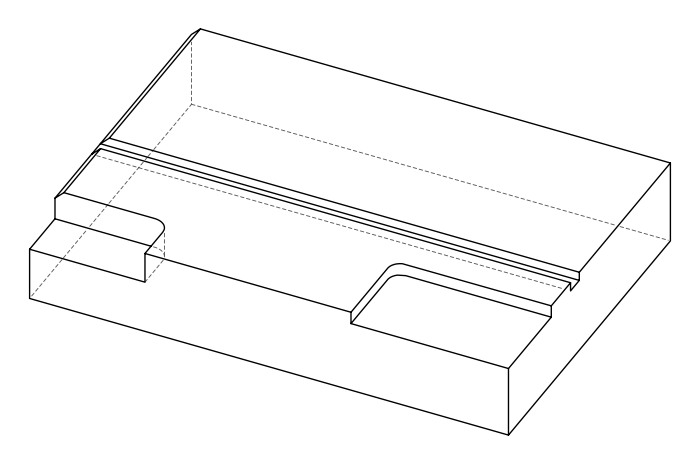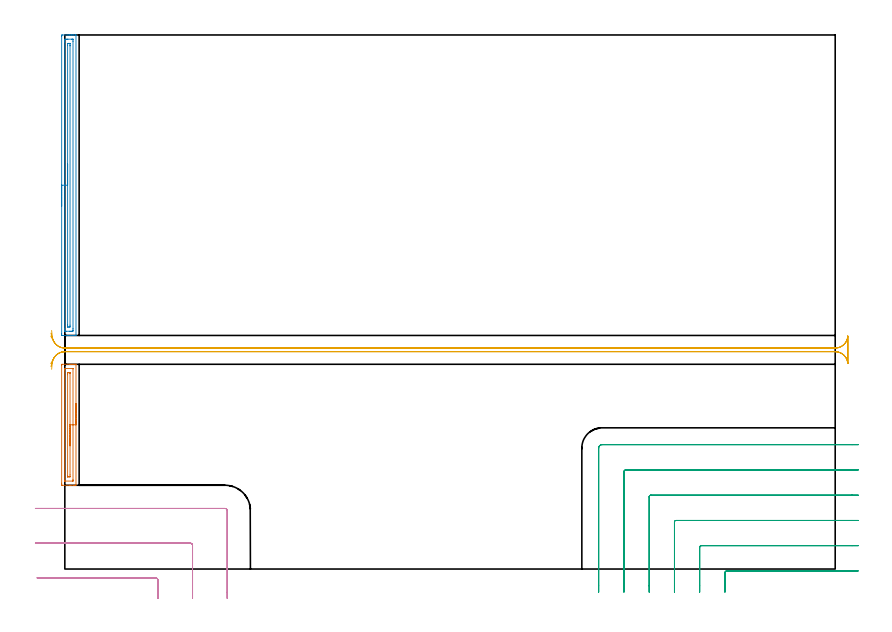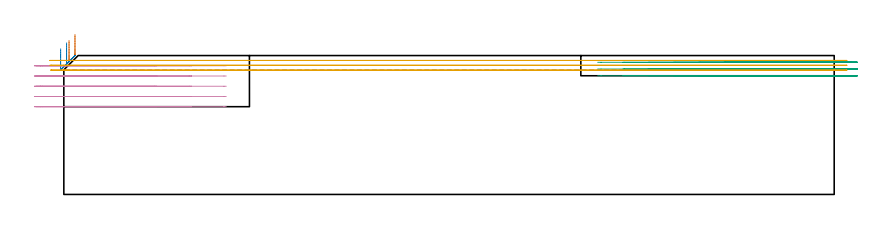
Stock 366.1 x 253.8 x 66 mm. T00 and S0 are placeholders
(PLAN: 5 operations, 3 tool changes, 18.5 min)
(1 AREA_MILL | FG_CHAMFER_SURFACE | UGT0205_001 | 1.56 min | 1527 mm3)
(2 AREA_MILL_1 | FG_CHAMFER_SURFACE_1 | UGT0205_001 | 3.61 min | 3398 mm3)
(3 MILL_CORNER_NOTCH_RECTANGULAR | CORNER_NOTCH_RECTANGULAR | UGT0201_008 | Follow Part, ap 4, ae 75% | 5.24 min | 77373 mm3)
(4 MILL_CORNER_NOTCH_RECTANGULAR_1 | CORNER_NOTCH_RECTANGULAR_1 | UGT0201_105 | Follow Part, ap 5.5, ae 75% | 3.37 min | 84457 mm3)
(5 MILL_RECTANGULAR_SLOT | SLOT_RECTANGULAR | NXT0201_011 | Follow Part, ap 3, ae 75% | 4.75 min | 34405 mm3)
(TOOL UGT0205_001 | Chamfer Mill 20 x 3 x 45 deg. | D20 FL50 Z2)
(TOOL UGT0201_008 | End Mill 16 mm | D16 FL32 Z4)
(TOOL UGT0201_105 | End Mill 22 mm | D22 FL25 Z2)
(TOOL NXT0201_011 | ENDMILL 12mm [2P460-1200-NA 1630] | D12 FL38 Z6)
(OP 1 AREA_MILL)
G17 G21 G94 G90
T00 M6
G54
G17 G0 G90 X5.3 Y78.55 S1061 M3
G43 Z76. H0
G94 G1 Y78.512 Z75.128 F250.
Y78.398 Z74.263
Y78.209 Z73.412
Y77.947 Z72.58
Y77.613 Z71.774
Y77.21 Z71.
Y76.741 Z70.264
Y76.21 Z69.572
Y75.621 Z68.929
Y74.978 Z68.339
Y74.286 Z67.808
Y73.55 Z67.34
Y72.776 Z66.937
Y71.97 Z66.603
Y71.138 Z66.341
Y70.286 Z66.152
Y69.422 Z66.038
Y68.55 Z66.
Y39.969
X5.298 Y39.81 Z65.988
X5.172 Y39.802 Z65.864
X5.041 Y39.8 Z65.741
X4.745 Z65.444
X4.084 Z64.779
X2.88 Z63.577
X2.337 Z63.031
X-1.066 Z59.631
X-1.158 Y39.801 Z59.539
X-1.493 Y39.81 Z59.204
X-1.498 Y40.068 Z59.201
X-1.5 Y40.415 Z59.2
Y40.765
Y96.685
X-1.498 Y97.032 Z59.201
X-1.493 Y97.29 Z59.204
X-1.158 Y97.3 Z59.539
X2.337 Z63.031
X2.88 Z63.577
X3.211 Z63.906
X3.754 Z64.45
X4.084 Z64.779
X4.745 Z65.444
X5.041 Z65.741
X5.172 Y97.298 Z65.864
X5.297 Y97.29 Z65.988
X5.3 Y97.131 Z66.
Y68.55
X3.886 Z64.586
X3.885 Y42.405 Z64.585
X3.884 Y42.202 Z64.584
X3.88 Y41.857 Z64.58
X3.879 Y41.822 Z64.579
X3.838 Y41.81 Z64.538
X3.734 Y41.805 Z64.434
X3.602 Y41.801 Z64.302
X0.109 Y41.8 Z60.809
X-0.038 Y41.803 Z60.662
X-0.068 Y41.806 Z60.632
X-0.077 Y41.81 Z60.623
X-0.08 Y41.818 Z60.62
X-0.083 Y41.852 Z60.617
X-0.085 Y41.998 Z60.615
Y94.695
X-0.084 Y94.898 Z60.616
X-0.08 Y95.243 Z60.62
X-0.079 Y95.278 Z60.621
X-0.038 Y95.29 Z60.662
X0.066 Y95.295 Z60.766
X0.198 Y95.299 Z60.898
X3.692 Y95.3 Z64.392
X3.838 Y95.297 Z64.538
X3.868 Y95.294 Z64.568
X3.877 Y95.29 Z64.577
X3.88 Y95.282 Z64.58
X3.883 Y95.248 Z64.583
X3.885 Y95.102 Z64.585
X3.886 Y68.55 Z64.586
X2.472 Z63.172
X2.471 Y44.744 Z63.171
X2.469 Y43.988 Z63.169
X2.467 Y43.855 Z63.167
X2.465 Y43.814 Z63.165
X2.428 Y43.81 Z63.128
X2.337 Y43.806 Z63.037
X1.647 Y43.801 Z62.347
X1.463 Y43.802 Z62.163
X1.402 Y43.805 Z62.102
X1.354 Y43.81 Z62.054
X1.335 Y43.818 Z62.035
X1.334 Y43.851 Z62.034
X1.33 Y43.988 Z62.03
X1.329 Y44.125 Z62.029
Y92.356
X1.331 Y93.112 Z62.031
X1.333 Y93.245 Z62.033
X1.335 Y93.286 Z62.035
X1.372 Y93.29 Z62.072
X1.463 Y93.294 Z62.163
X2.153 Y93.299 Z62.853
X2.337 Y93.298 Z63.037
X2.398 Y93.295 Z63.098
X2.446 Y93.29 Z63.146
X2.465 Y93.281 Z63.165
X2.466 Y93.249 Z63.166
X2.47 Y93.112 Z63.17
X2.471 Y92.975 Z63.171
X2.472 Y68.55 Z63.172
Y67.678 Z63.21
Y66.813 Z63.323
Y65.962 Z63.512
Y65.13 Z63.775
Y64.324 Z64.108
Y63.55 Z64.511
Y62.814 Z64.98
Y62.122 Z65.511
Y61.479 Z66.1
Y60.89 Z66.744
Y60.358 Z67.436
Y59.89 Z68.172
Y59.487 Z68.945
Y59.153 Z69.751
Y58.891 Z70.583
Y58.702 Z71.435
Y58.588 Z72.3
Y58.55 Z73.172
G0 Z76.
M5
M2
(OP 2 AREA_MILL_1)
G17 G21 G94 G90
T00 M6
G54
G17 G0 G90 X-1.5 Y172.4 S1061 M3
G43 Z76. H0
Z69.2
G94 G1 Y172.438 Z68.328 F250.
Y172.552 Z67.464
Y172.741 Z66.612
Y173.003 Z65.78
Y173.337 Z64.974
Y173.74 Z64.2
Y174.208 Z63.464
Y174.74 Z62.772
Y175.329 Z62.129
Y175.972 Z61.54
Y176.664 Z61.009
Y177.4 Z60.54
Y178.174 Z60.137
Y178.98 Z59.803
Y179.812 Z59.541
Y180.664 Z59.352
Y181.528 Z59.238
Y182.4 Z59.2
Y253.218
X-1.497 Y253.564 Z59.201
X-1.492 Y253.79 Z59.204
X-1.158 Y253.8 Z59.538
X1.463 Z62.157
X2.069 Z62.766
X2.337 Z63.034
X2.942 Z63.639
X3.211 Z63.906
X3.747 Z64.446
X4.084 Z64.783
X5.09 Z65.789
X5.196 Y253.798 Z65.889
X5.297 Y253.79 Z65.989
X5.3 Y253.663 Z66.
Y111.137
X5.297 Y111.01 Z65.989
X5.196 Y111.002 Z65.889
X5.09 Y111. Z65.789
X4.421 Z65.12
X3.747 Z64.446
X3.211 Z63.906
X2.942 Z63.639
X2.337 Z63.034
X2.069 Z62.766
X1.463 Z62.157
X-1.065 Z59.631
X-1.158 Y111.001 Z59.538
X-1.492 Y111.01 Z59.204
X-1.497 Y111.236 Z59.201
X-1.5 Y111.582 Z59.2
Y111.931
Y182.4
X-0.086 Z60.614
Y250.545
X-0.085 Y251.233 Z60.615
X-0.083 Y251.436 Z60.617
X-0.079 Y251.771 Z60.621
X0.242 Y251.791 Z60.942
X0.59 Y251.796 Z61.29
X1.107 Y251.8 Z61.807
X1.463 Z62.163
X3.211 Z63.911
X3.728 Y251.799 Z64.428
X3.843 Y251.796 Z64.543
X3.864 Y251.793 Z64.564
X3.879 Y251.788 Z64.579
X3.88 Y251.765 Z64.58
X3.884 Y251.64 Z64.584
X3.885 Y251.436 Z64.585
X3.886 Y250.748 Z64.586
Y114.255
X3.885 Y113.567 Z64.585
X3.883 Y113.364 Z64.583
X3.879 Y113.029 Z64.579
X3.558 Y113.009 Z64.258
X3.211 Y113.004 Z63.911
X2.693 Y113. Z63.393
X2.337 Z63.037
X0.59 Z61.29
X0.072 Y113.001 Z60.772
X-0.043 Y113.004 Z60.657
X-0.064 Y113.007 Z60.636
X-0.079 Y113.012 Z60.621
X-0.08 Y113.035 Z60.62
X-0.084 Y113.16 Z60.616
X-0.085 Y113.364 Z60.615
X-0.086 Y114.052 Z60.614
Y182.4
X1.328 Z62.028
X1.329 Y248.901 Z62.029
X1.334 Y249.655 Z62.034
X1.336 Y249.785 Z62.036
X1.463 Y249.79 Z62.163
X2.198 Y249.797 Z62.898
X2.337 Y249.791 Z63.037
X2.465 Y249.782 Z63.165
X2.468 Y249.655 Z63.168
X2.47 Y249.519 Z63.17
X2.471 Y248.764 Z63.171
X2.472 Y248.627 Z63.172
X2.471 Y115.899 Z63.171
X2.466 Y115.145 Z63.166
X2.464 Y115.015 Z63.164
X2.337 Y115.01 Z63.037
X1.602 Y115.003 Z62.302
X1.463 Y115.009 Z62.163
X1.335 Y115.018 Z62.035
X1.332 Y115.145 Z62.032
X1.33 Y115.281 Z62.03
X1.329 Y116.036 Z62.029
X1.328 Y116.174 Z62.028
Y182.4
Y183.272 Z62.067
Y184.136 Z62.18
Y184.988 Z62.369
Y185.82 Z62.632
Y186.626 Z62.965
Y187.4 Z63.368
Y188.136 Z63.837
Y188.828 Z64.368
Y189.471 Z64.957
Y190.06 Z65.601
Y190.592 Z66.293
Y191.06 Z67.028
Y191.463 Z67.802
Y191.797 Z68.608
Y192.059 Z69.44
Y192.248 Z70.292
Y192.362 Z71.157
Y192.4 Z72.028
G0 Z76.
M5
M2
(OP 3 MILL_CORNER_NOTCH_RECTANGULAR)
G17 G21 G94 G90
T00 M6
G54
G17 G0 G90 X377.049 Y-0.9 S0 M3
G43 Z76. H0
Z62.801
G94 G1 X374.049 F250.
X314.495 F500.
G3 X313.7 Y-1.695 R0.8
G1 Y-8.
Y-11. F250.
G0 Z76.
X377.1 Y11.1
Z62.801
G1 X374.1
X302.495 F500.
G3 X301.7 Y10.305 R0.8
G1 Y-8.
Y-11. F250.
G0 Z76.
X377.1 Y23.1
Z62.801
G1 X374.1
X290.495 F500.
G3 X289.7 Y22.305 R0.8
G1 Y-8.
Y-11. F250.
G0 Z76.
X377.1 Y35.1
Z62.801
G1 X374.1
X278.496 F500.
G3 X277.7 Y34.304 R0.8
G1 Y-8.
Y-11. F250.
G0 Z76.
X377.1 Y47.1
Z62.801
G1 X374.1
X266.496 F500.
G3 X265.7 Y46.304 R0.8
G1 Y-8.
Y-11. F250.
G0 Z76.
X377.1 Y59.1
Z62.801
G1 X374.1
X255.3 F500.
G3 X253.7 Y57.5 R1.6
G1 Y-8.
Y-11. F250.
G0 Z76.
X377.049 Y-0.9
Z59.6
G1 X374.049
X314.495 F500.
G3 X313.7 Y-1.695 R0.8
G1 Y-8.
Y-11. F250.
G0 Z76.
X377.1 Y11.1
Z59.6
G1 X374.1
X302.495 F500.
G3 X301.7 Y10.305 R0.8
G1 Y-8.
Y-11. F250.
G0 Z76.
X377.1 Y23.1
Z59.6
G1 X374.1
X290.495 F500.
G3 X289.7 Y22.305 R0.8
G1 Y-8.
Y-11. F250.
G0 Z76.
X377.1 Y35.1
Z59.6
G1 X374.1
X278.496 F500.
G3 X277.7 Y34.304 R0.8
G1 Y-8.
Y-11. F250.
G0 Z76.
X377.1 Y47.1
Z59.6
G1 X374.1
X266.496 F500.
G3 X265.7 Y46.304 R0.8
G1 Y-8.
Y-11. F250.
G0 Z76.
X377.1 Y59.1
Z59.6
G1 X374.1
X255.3 F500.
G3 X253.7 Y57.5 R1.6
G1 Y-8.
Y-11. F250.
G0 Z76.
X377.049 Y-0.9
Z56.4
G1 X374.049
X314.495 F500.
G3 X313.7 Y-1.695 R0.8
G1 Y-8.
Y-11. F250.
G0 Z76.
X377.1 Y11.1
Z56.4
G1 X374.1
X302.495 F500.
G3 X301.7 Y10.305 R0.8
G1 Y-8.
Y-11. F250.
G0 Z76.
X377.1 Y23.1
Z56.4
G1 X374.1
X290.495 F500.
G3 X289.7 Y22.305 R0.8
G1 Y-8.
Y-11. F250.
G0 Z76.
X377.1 Y35.1
Z56.4
G1 X374.1
X278.496 F500.
G3 X277.7 Y34.304 R0.8
G1 Y-8.
Y-11. F250.
G0 Z76.
X377.1 Y47.1
Z56.4
G1 X374.1
X266.496 F500.
G3 X265.7 Y46.304 R0.8
G1 Y-8.
Y-11. F250.
G0 Z76.
X377.1 Y59.1
Z56.4
G1 X374.1
X255.3 F500.
G3 X253.7 Y57.5 R1.6
G1 Y-8.
Y-11. F250.
G0 Z76.
M5
M2
(OP 4 MILL_CORNER_NOTCH_RECTANGULAR_1)
G17 G21 G94 G90
T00 M6
G54
G17 G0 G90 X44.2 Y-14. S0 M3
G43 Z76. H0
Z61.141
G94 G1 Y-11. F250.
Y-5.295 F500.
G3 X43.105 Y-4.2 R1.1
G1 X-10.167
X-13.167 F250.
G0 Z76.
X60.7 Y-14.
Z61.141
G1 Y-11.
Y11.205 F500.
G3 X59.605 Y12.3 R1.1
G1 X-11.
X-14. F250.
G0 Z76.
X77.2 Y-14.
Z61.141
G1 Y-11.
Y27.705 F500.
G3 X76.105 Y28.8 R1.1
G1 X-11.
X-14. F250.
G0 Z76.
X44.2 Y-14.
Z56.281
G1 Y-11.
Y-5.295 F500.
G3 X43.105 Y-4.2 R1.1
G1 X-10.167
X-13.167 F250.
G0 Z76.
X60.7 Y-14.
Z56.281
G1 Y-11.
Y11.205 F500.
G3 X59.605 Y12.3 R1.1
G1 X-11.
X-14. F250.
G0 Z76.
X77.2 Y-14.
Z56.281
G1 Y-11.
Y27.705 F500.
G3 X76.105 Y28.8 R1.1
G1 X-11.
X-14. F250.
G0 Z76.
X44.2 Y-14.
Z51.42
G1 Y-11.
Y-5.295 F500.
G3 X43.105 Y-4.2 R1.1
G1 X-10.167
X-13.167 F250.
G0 Z76.
X60.7 Y-14.
Z51.42
G1 Y-11.
Y11.205 F500.
G3 X59.605 Y12.3 R1.1
G1 X-11.
X-14. F250.
G0 Z76.
X77.2 Y-14.
Z51.42
G1 Y-11.
Y27.705 F500.
G3 X76.105 Y28.8 R1.1
G1 X-11.
X-14. F250.
G0 Z76.
X44.2 Y-14.
Z46.56
G1 Y-11.
Y-5.295 F500.
G3 X43.105 Y-4.2 R1.1
G1 X-10.167
X-13.167 F250.
G0 Z76.
X60.7 Y-14.
Z46.56
G1 Y-11.
Y11.205 F500.
G3 X59.605 Y12.3 R1.1
G1 X-11.
X-14. F250.
G0 Z76.
X77.2 Y-14.
Z46.56
G1 Y-11.
Y27.705 F500.
G3 X76.105 Y28.8 R1.1
G1 X-11.
X-14. F250.
G0 Z76.
X44.2 Y-14.
Z41.7
G1 Y-11.
Y-5.295 F500.
G3 X43.105 Y-4.2 R1.1
G1 X-10.167
X-13.167 F250.
G0 Z76.
X60.7 Y-14.
Z41.7
G1 Y-11.
Y11.205 F500.
G3 X59.605 Y12.3 R1.1
G1 X-11.
X-14. F250.
G0 Z76.
X77.2 Y-14.
Z41.7
G1 Y-11.
Y27.705 F500.
G3 X76.105 Y28.8 R1.1
G1 X-11.
X-14. F250.
G0 Z76.
M5
M2
(OP 5 MILL_RECTANGULAR_SLOT)
G17 G21 G94 G90
T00 M6
G54
G17 G0 G90 X-6.702 Y97.595 S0 M3
G43 Z76. H1
Z63.701
G94 G1 X-5.244 Y100.216 F250.
G2 X0. Y103.3 R6. F500.
G1 X366.1
G2 X372.09 Y97.646 R6.
G1 X372.1
Y110.654
X372.09
G2 X366.1 Y105. R6.
G1 X0.
G2 X-5.244 Y108.084 R6.
G1 X-6.702 Y110.705 F250.
G0 X-6.617 Y96.198 Z61.4
G1 X-5.734 Y99.065
G2 X0. Y103.3 R6. F500.
G1 X366.1
G2 X372.09 Y97.646 R6.
G1 X372.1
Y110.654
X372.09
G2 X366.1 Y105. R6.
G1 X0.
G2 X-5.734 Y109.235 R6.
G1 X-6.617 Y112.102 F250.
G0 X-6.27 Y94.914 Z59.1
G1 X-5.97 Y97.899
G2 X0. Y103.3 R6. F500.
G1 X366.1
G2 X372.09 Y97.646 R6.
G1 X372.1
Y110.654
X372.09
G2 X366.1 Y105. R6.
G1 X0.
G2 X-5.97 Y110.401 R6.
G1 X-6.27 Y113.386 F250.
G0 Z76.
M5
M2
